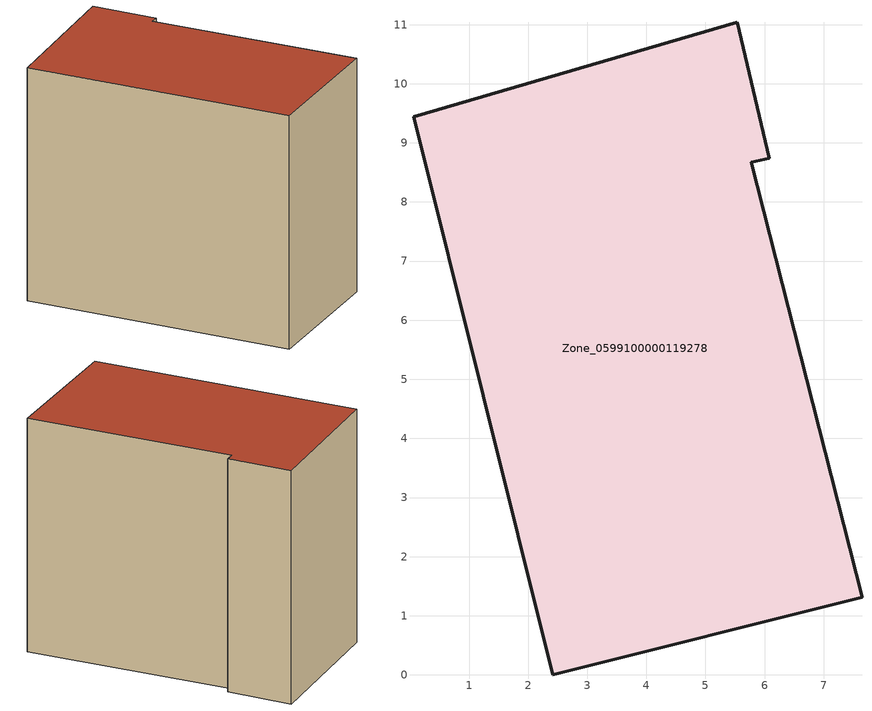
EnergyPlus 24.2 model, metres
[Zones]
Zone_0599100000119278
 floor ground (C_G): 5.78,8.67 7.65,1.31 2.42,0 0.06,9.45 5.54,11.04 6.08,8.74 z0
 wall outside (C_F): 0.06,9.45 2.42,0 7.65,1.31 5.78,8.67 6.08,8.74 5.54,11.04 0.06,9.45 z0:8.55
 roof outside (C_R): 5.54,11.04 0.06,9.45 2.42,0 7.65,1.31 5.78,8.67 6.08,8.74 z8.55
[BUILDING]
Pand.0599100000119278: North Axis=0; Terrain=City; Loads Convergence Tolerance Value=0.04; Temperature Convergence Tolerance Value=0.4; Solar Distribution=FullExterior; Maximum Number of Warmup Days=25; Minimum Number of Warmup Days=1
[Site:Location]
Rotterdam.The.Hague.AP_ZH_NLD Design_Conditions: Latitude=51.96; Longitude=4.45; Time Zone=1; Elevation=-4.5
[SITE:GROUNDTEMPERATURE:BUILDINGSURFACE]
18, 18, 18, 18, 18, 18, 18, 18, 18, 18, 18, 18
[MATERIAL] Thermal Absorptance=0.9; Solar Absorptance=0.7; Visible Absorptance=0.7
Name | Roughness | Thickness | Conductivity | Density | Specific Heat
G.TI.1975-1991 | MediumSmooth | 0.15 | 0.288461 | 540 | 1210
F.TI.1975-1991 | Rough | 0.3 | 0.230769 | 1920 | 840
R.TI.1975-1991 | MediumRough | 0.2 | 0.153846 | 1500 | 1000
[CONSTRUCTION]
C_G: G.TI.1975-1991
C_F: F.TI.1975-1991
C_R: R.TI.1975-1991
[ZONE]
Zone_0599100000119278: Type=1; Multiplier=1; Ceiling Height=Autocalculate; Volume=Autocalculate; Floor Area=autocalculate; Part of Total Floor Area=Yes
[ZONEINFILTRATION:DESIGNFLOWRATE]
Infil_Zone_0599100000119278: Zone or ZoneList or Space or SpaceList=Zone_0599100000119278; Schedule=AlwaysOn; Design Flow Rate Calculation Method=Flow/Area; Flow Rate per Floor Area=0.003; Constant Term Coefficient=1; Temperature Term Coefficient=0; Velocity Term Coefficient=0; Velocity Squared Term Coefficient=0
[HVACTEMPLATE:ZONE:IDEALLOADSAIRSYSTEM]
Zone_0599100000119278: Maximum Heating Supply Air Temperature=50; Minimum Cooling Supply Air Temperature=13; Maximum Heating Supply Air Humidity Ratio=0.0156; Minimum Cooling Supply Air Humidity Ratio=0.0077; Heating Limit=NoLimit; Cooling Limit=NoLimit; Dehumidification Control Type=ConstantSensibleHeatRatio; Cooling Sensible Heat Ratio=0.7; Dehumidification Setpoint=60; Humidification Control Type=None; Humidification Setpoint=30; Outdoor Air Method=None; Outdoor Air Flow Rate per Person=0.00944; Outdoor Air Flow Rate per Zone Floor Area=0; Outdoor Air Flow Rate per Zone=0; Demand Controlled Ventilation Type=None; Outdoor Air Economizer Type=NoEconomizer; Heat Recovery Type=None; Sensible Heat Recovery Effectiveness=0.7; Latent Heat Recovery Effectiveness=0.65
[ZONECONTROL:THERMOSTAT]
ThermostatControl_Zone_0599100000119278: Zone or ZoneList=Zone_0599100000119278; Control Type Schedule=DualSetpointControlType; Control 1=Thermostat_Zone_0599100000119278; Temperature Difference Between Cutout And Setpoint=0
[THERMOSTATSETPOINT:DUALSETPOINT]
Thermostat_Zone_0599100000119278: Heating Setpoint Temperature Schedule=HeatingSetpoint_Zone_0599100000119278; Cooling Setpoint Temperature Schedule=CoolingSetpoint_Zone_0599100000119278
[SCHEDULE:COMPACT]
HeatingSetpoint_Zone_0599100000119278: Through: 12/31, For: AllDays, Until: 24:00, 21
CoolingSetpoint_Zone_0599100000119278: Through: 12/31, For: AllDays, Until: 24:00, 24
DualSetpointControlType: Through: 12/31, For: AllDays, Until: 24:00, 4
AlwaysOn: Through: 12/31, For: AllDays, Until: 24:00, 1
